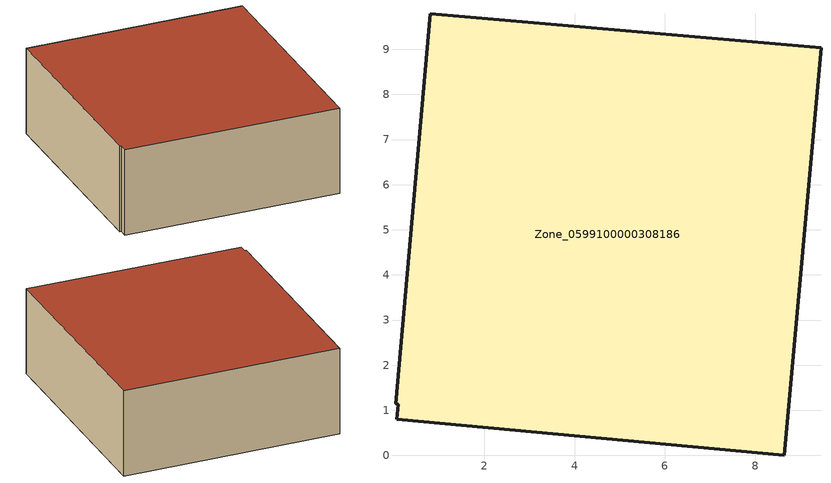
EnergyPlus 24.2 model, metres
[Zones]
Zone_0599100000308186
 floor ground (C_G): 9.46,9.03 8.65,0 0.06,0.8 0.09,1.13 0.03,1.14 0.8,9.79 z0
 wall outside (C_F): 9.46,9.03 0.8,9.79 0.03,1.14 0.09,1.13 0.06,0.8 8.65,0 9.46,9.03 z0:3.53
 roof outside (C_R): 8.65,0 9.46,9.03 0.8,9.79 0.03,1.14 0.09,1.13 0.06,0.8 z3.53
[BUILDING]
Pand.0599100000308186: North Axis=0; Terrain=City; Loads Convergence Tolerance Value=0.04; Temperature Convergence Tolerance Value=0.4; Solar Distribution=FullExterior; Maximum Number of Warmup Days=25; Minimum Number of Warmup Days=1
[Site:Location]
Rotterdam.The.Hague.AP_ZH_NLD Design_Conditions: Latitude=51.96; Longitude=4.45; Time Zone=1; Elevation=-4.5
[SITE:GROUNDTEMPERATURE:BUILDINGSURFACE]
18, 18, 18, 18, 18, 18, 18, 18, 18, 18, 18, 18
[MATERIAL] Thermal Absorptance=0.9; Solar Absorptance=0.7; Visible Absorptance=0.7
Name | Roughness | Thickness | Conductivity | Density | Specific Heat
G.TC.1946-1964 | MediumSmooth | 0.15 | 1 | 540 | 1210
F.TC.1946-1964 | Rough | 0.3 | 0.857143 | 1920 | 840
R.TC.1946-1964 | MediumRough | 0.2 | 0.235294 | 1500 | 1000
[CONSTRUCTION]
C_G: G.TC.1946-1964
C_F: F.TC.1946-1964
C_R: R.TC.1946-1964
[ZONE]
Zone_0599100000308186: Type=1; Multiplier=1; Ceiling Height=Autocalculate; Volume=Autocalculate; Floor Area=autocalculate; Part of Total Floor Area=Yes
[ZONEINFILTRATION:DESIGNFLOWRATE]
Infil_Zone_0599100000308186: Zone or ZoneList or Space or SpaceList=Zone_0599100000308186; Schedule=AlwaysOn; Design Flow Rate Calculation Method=Flow/Area; Flow Rate per Floor Area=0.003; Constant Term Coefficient=1; Temperature Term Coefficient=0; Velocity Term Coefficient=0; Velocity Squared Term Coefficient=0
[HVACTEMPLATE:ZONE:IDEALLOADSAIRSYSTEM]
Zone_0599100000308186: Maximum Heating Supply Air Temperature=50; Minimum Cooling Supply Air Temperature=13; Maximum Heating Supply Air Humidity Ratio=0.0156; Minimum Cooling Supply Air Humidity Ratio=0.0077; Heating Limit=NoLimit; Cooling Limit=NoLimit; Dehumidification Control Type=ConstantSensibleHeatRatio; Cooling Sensible Heat Ratio=0.7; Dehumidification Setpoint=60; Humidification Control Type=None; Humidification Setpoint=30; Outdoor Air Method=None; Outdoor Air Flow Rate per Person=0.00944; Outdoor Air Flow Rate per Zone Floor Area=0; Outdoor Air Flow Rate per Zone=0; Demand Controlled Ventilation Type=None; Outdoor Air Economizer Type=NoEconomizer; Heat Recovery Type=None; Sensible Heat Recovery Effectiveness=0.7; Latent Heat Recovery Effectiveness=0.65
[ZONECONTROL:THERMOSTAT]
ThermostatControl_Zone_0599100000308186: Zone or ZoneList=Zone_0599100000308186; Control Type Schedule=DualSetpointControlType; Control 1=Thermostat_Zone_0599100000308186; Temperature Difference Between Cutout And Setpoint=0
[THERMOSTATSETPOINT:DUALSETPOINT]
Thermostat_Zone_0599100000308186: Heating Setpoint Temperature Schedule=HeatingSetpoint_Zone_0599100000308186; Cooling Setpoint Temperature Schedule=CoolingSetpoint_Zone_0599100000308186
[SCHEDULE:COMPACT]
HeatingSetpoint_Zone_0599100000308186: Through: 12/31, For: AllDays, Until: 24:00, 21
CoolingSetpoint_Zone_0599100000308186: Through: 12/31, For: AllDays, Until: 24:00, 24
DualSetpointControlType: Through: 12/31, For: AllDays, Until: 24:00, 4
AlwaysOn: Through: 12/31, For: AllDays, Until: 24:00, 1
